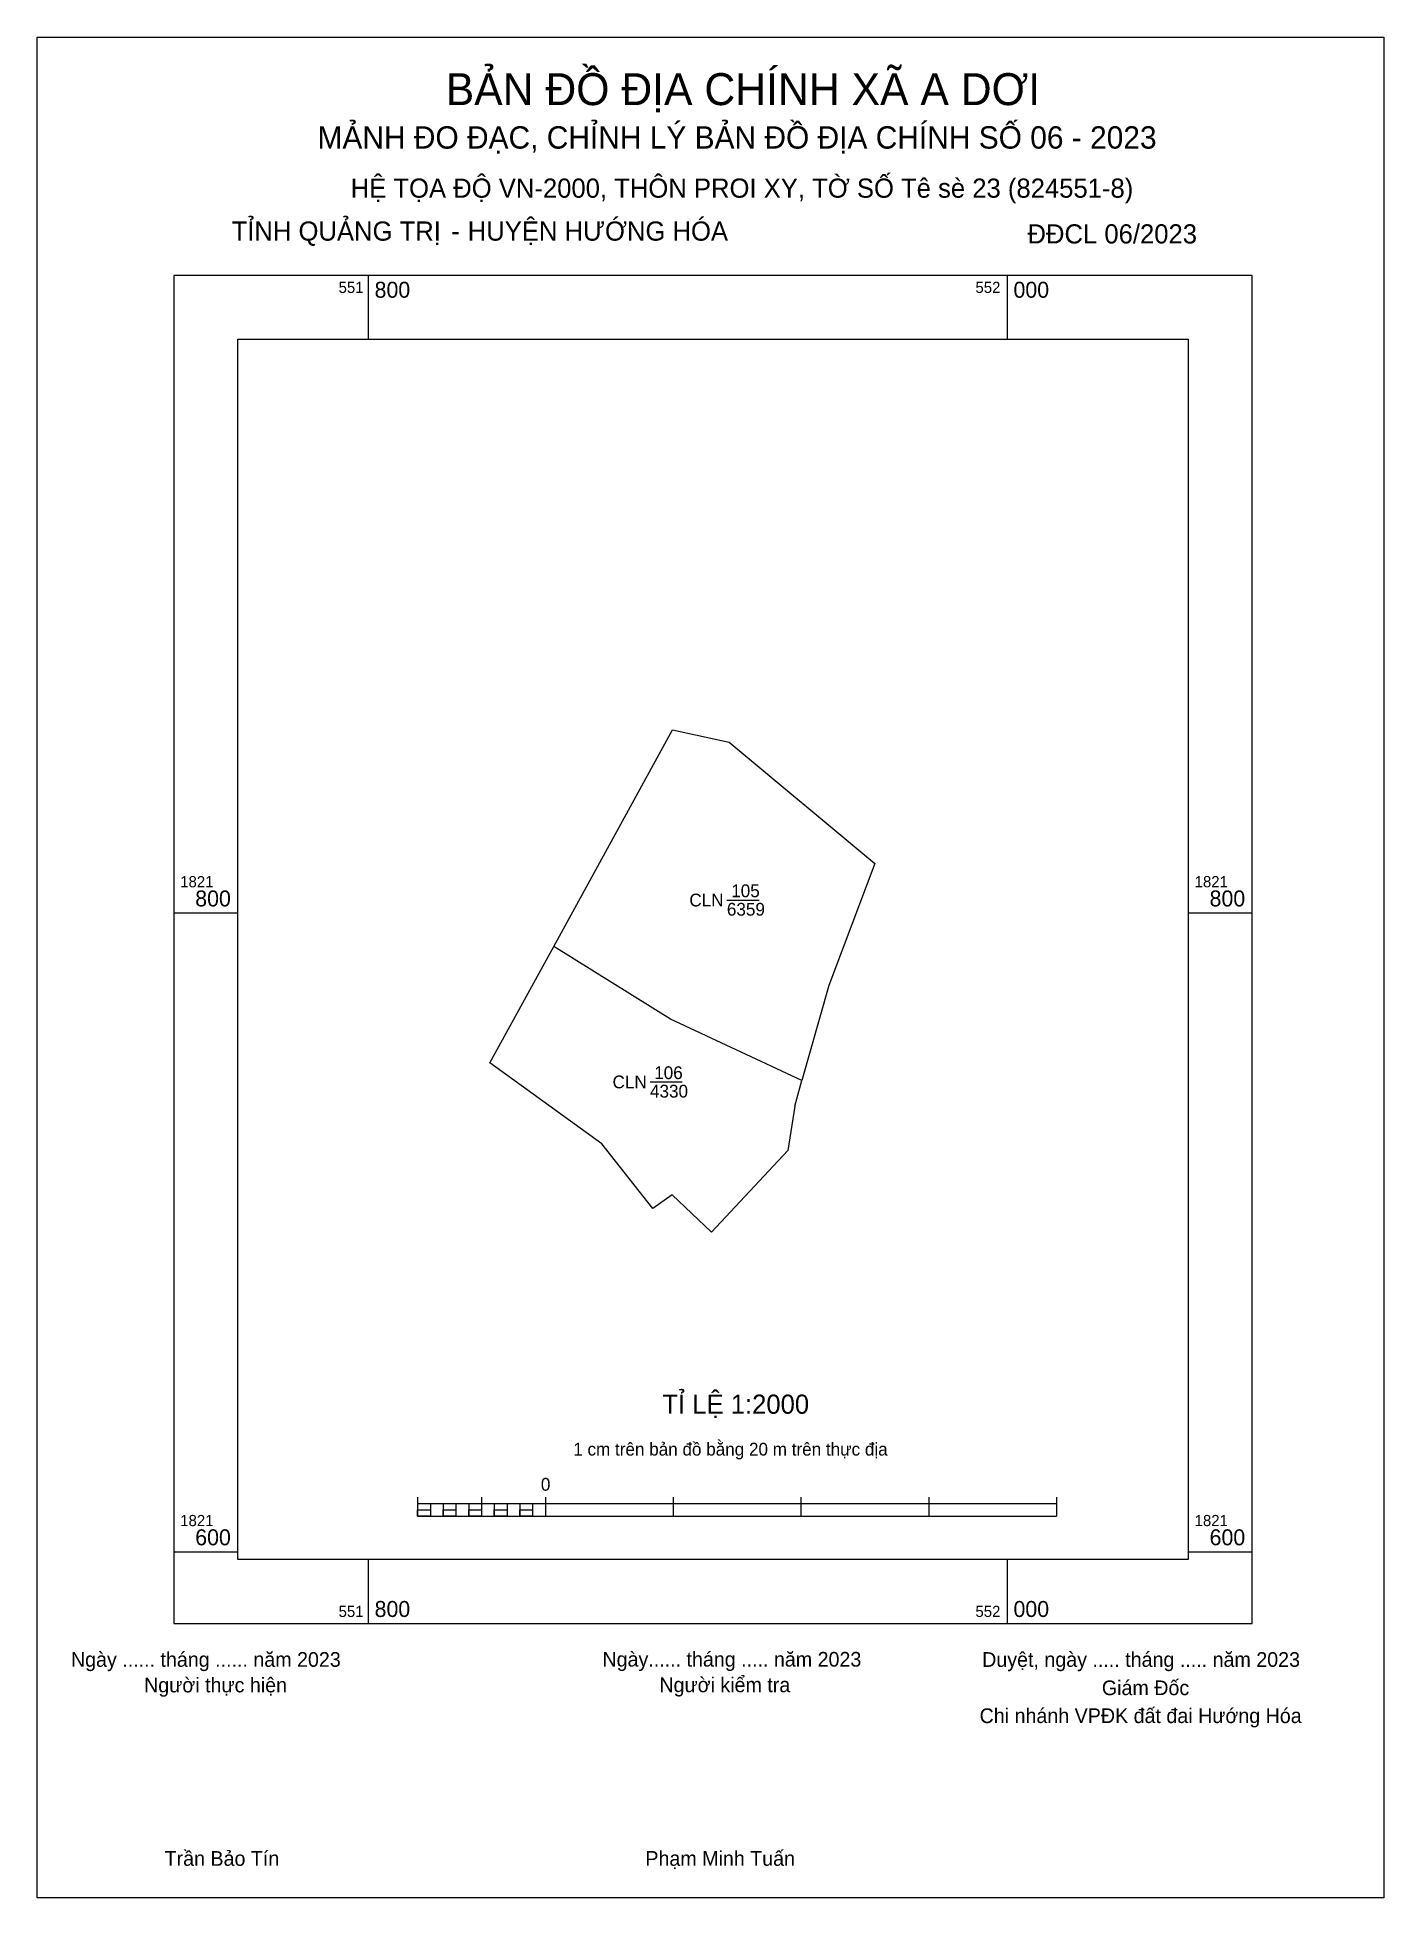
# Model space of a CAD drawing. Extents: x 551696 to 552118, y 1821492 to 1822074.
import ezdxf

# ---------------------------------------------------------------- set-up
doc = ezdxf.new("R2010")
doc.units = 0
for name, color, linetype in [('Level 1', 7, 'Continuous'), ('Level 10', 7, 'Continuous'), ('Level 13', 7, 'Continuous'), ('Level 2', 7, 'Continuous'), ('Level 6', 7, 'Continuous'), ('Level 62', 7, 'Continuous'), ('Level 63', 7, 'Continuous')]:
    doc.layers.add(name, color=color, linetype=linetype)

msp = doc.modelspace()

# ---------------------------------------------------------------- linework, layer by layer
at = {"layer": 'Level 1'}
for p, q in [((551696.4, 1822074.12), (551696.4, 1822074.12)), ((552117.92, 1821491.65), (552117.92, 1821491.65))]:
    msp.add_line(p, q, dxfattribs=at)
at = {"layer": 'Level 10'}
for p, q in [((551838.06, 1821753.02), (551858.07, 1821789.5)), ((551873.15, 1821727.68), (551838.06, 1821753.02)), ((551933.52, 1821739.45), (551935.78, 1821747.46)), ((551933.52, 1821739.45), (551931.32, 1821725.59)), ((551889.09, 1821707.45), (551873.15, 1821727.68)), ((551931.32, 1821725.59), (551907.48, 1821699.99)), ((551895.13, 1821711.71), (551889.09, 1821707.45)), ((551907.48, 1821699.99), (551895.13, 1821711.71))]:
    msp.add_line(p, q, dxfattribs=at)
msp.add_lwpolyline([(551895.26, 1821857.27), (551913.04, 1821853.38), (551958.65, 1821815.49), (551944.18, 1821777.24), (551935.78, 1821747.46), (551894.6, 1821766.74), (551858.07, 1821789.5)], close=True, dxfattribs=at)
at = {"layer": 'Level 13'}
for points in [[(551912.32, 1821804.01), (551922.36, 1821804.01)], [(551888.28, 1821747.07), (551898.32, 1821747.07)]]:
    msp.add_lwpolyline(points, dxfattribs=at)
at = {"layer": 'Level 2'}
msp.add_lwpolyline([(551696.39, 1822074.12), (552117.91, 1822074.12), (552117.91, 1821491.65), (551696.39, 1821491.65)], close=True, dxfattribs=at)
at = {"layer": 'Level 62'}
msp.add_lwpolyline([(551759.16, 1821979.56), (552056.71, 1821979.56), (552056.71, 1821597.56), (551759.16, 1821597.56)], close=True, dxfattribs=at)
at = {"layer": 'Level 63'}
for p, q in [((551696.39, 1822064.12), (551696.39, 1822074.12)), ((551696.39, 1822074.12), (551706.39, 1822074.12)), ((551696.39, 1822064.12), (551696.39, 1822074.12)), ((551696.39, 1822074.12), (551706.39, 1822074.12)), ((552107.91, 1822074.12), (552117.91, 1822074.12)), ((552107.91, 1822074.12), (552117.91, 1822074.12)), ((552117.91, 1822074.12), (552117.91, 1822064.12)), ((552117.91, 1822074.12), (552117.91, 1822064.12)), ((551696.39, 1822064.12), (551696.39, 1822064.12)), ((551696.39, 1822064.12), (551696.39, 1822064.12)), ((551800, 1821999.56), (551800, 1821979.56)), ((552000, 1821999.56), (552000, 1821979.56)), ((551739.16, 1821800), (551759.16, 1821800)), ((552056.71, 1821800), (552076.71, 1821800)), ((551815.48, 1821617.09), (551815.48, 1821611.09)), ((551815.48, 1821615.09), (552015.48, 1821615.09)), ((551819.48, 1821615.09), (551819.48, 1821611.09)), ((551823.48, 1821615.09), (551823.48, 1821611.09)), ((551827.48, 1821615.09), (551827.48, 1821611.09)), ((551831.48, 1821615.09), (551831.48, 1821611.09)), ((551835.48, 1821617.09), (551835.48, 1821611.09)), ((551835.48, 1821615.09), (551835.48, 1821611.09)), ((551839.48, 1821615.09), (551839.48, 1821611.09)), ((551843.48, 1821615.09), (551843.48, 1821611.09)), ((551847.48, 1821615.09), (551847.48, 1821611.09)), ((551851.48, 1821615.09), (551851.48, 1821611.09)), ((551855.48, 1821617.09), (551855.48, 1821611.09)), ((551855.48, 1821615.09), (551855.48, 1821611.09)), ((551895.48, 1821617.09), (551895.48, 1821611.09)), ((551935.48, 1821617.09), (551935.48, 1821611.09)), ((551975.48, 1821617.09), (551975.48, 1821611.09)), ((552015.48, 1821617.09), (552015.48, 1821611.09)), ((551815.48, 1821611.09), (552015.48, 1821611.09)), ((551739.16, 1821600), (551759.16, 1821600)), ((551800, 1821597.56), (551800, 1821577.56)), ((552000, 1821597.56), (552000, 1821577.56)), ((552056.71, 1821600), (552076.71, 1821600)), ((551696.39, 1821491.65), (551696.39, 1821501.65)), ((551696.39, 1821491.65), (551696.39, 1821501.65)), ((552117.91, 1821501.65), (552117.91, 1821491.65)), ((552117.91, 1821501.65), (552117.91, 1821491.65)), ((551706.39, 1821491.65), (551696.39, 1821491.65)), ((551706.39, 1821491.65), (551696.39, 1821491.65)), ((552117.91, 1821491.65), (552107.91, 1821491.65)), ((552117.91, 1821491.65), (552107.91, 1821491.65))]:
    msp.add_line(p, q, dxfattribs=at)
for points in [[(551739.16, 1821999.56), (551739.16, 1821577.56), (552076.71, 1821577.56), (552076.71, 1821999.56)], [(551815.48, 1821613.09), (551819.48, 1821613.09), (551819.48, 1821611.09), (551815.48, 1821611.09)], [(551815.48, 1821613.09), (551819.48, 1821613.09), (551819.48, 1821611.09), (551815.48, 1821611.09)], [(551823.48, 1821613.09), (551827.48, 1821613.09), (551827.48, 1821611.09), (551823.48, 1821611.09)], [(551831.48, 1821613.09), (551835.48, 1821613.09), (551835.48, 1821611.09), (551831.48, 1821611.09)], [(551839.48, 1821613.09), (551843.48, 1821613.09), (551843.48, 1821611.09), (551839.48, 1821611.09)], [(551847.48, 1821613.09), (551851.48, 1821613.09), (551851.48, 1821611.09), (551847.48, 1821611.09)]]:
    msp.add_lwpolyline(points, close=True, dxfattribs=at)

# ---------------------------------------------------------------- texts
at = {"layer": 'Level 13'}
for s, p in [('CLN', (551900.54, 1821802)), ('105', (551913.64, 1821804.89)), ('6359', (551912.29, 1821799.11)), ('CLN', (551876.5, 1821745.06)), ('106', (551889.54, 1821747.95)), ('4330', (551888.22, 1821742.17))]:
    msp.add_text(s, height=4, dxfattribs=at).set_placement(p)
at = {"layer": 'Level 6'}
for s, p in [('HỆ TỌA ÐỘ VN-2000, THÔN PROI XY, TỜ SỐ Tê sè 23 (824551-8)', (551794.52, 1822023.87)), ('TỈ LỆ 1:2000', (551892.09, 1821643.18))]:
    msp.add_text(s, height=6, dxfattribs=at).set_placement(p)
at = {"layer": 'Level 63'}
for s, height, p in [('BẢN ĐỒ ĐỊA CHÍNH XÃ A DƠI', 10, (551824.26, 1822052.86)), ('MẢNH ĐO ĐẠC, CHỈNH LÝ BẢN ĐỒ ÐỊA CHÍNH SỐ 06 - 2023', 7, (551784.13, 1822039.24)), ('TỈNH QUẢNG TRỊ', 6, (551757.24, 1822010.43)), (' HUYỆN HƯỚNG HÓA', 6, (551828.93, 1822010.43)), ('ĐĐCL 06/2023', 6, (552006.38, 1822009.55)), ('-', 6, (551825.98, 1822010.43)), ('551', 3.5, (551790.74, 1821994.06)), ('800', 5, (551802, 1821992.56)), ('552', 3.5, (551990.1, 1821994.06)), ('000', 5, (552002, 1821992.56)), ('1821', 3.5, (551741.16, 1821808)), ('1821', 3.5, (552058.71, 1821808)), ('800', 5, (551745.85, 1821802)), ('800', 5, (552063.39, 1821802)), ('1 cm trên bản đồ bằng 20 m trên thực địa', 4, (551864.19, 1821630.09)), ('0', 4, (551854.06, 1821619.09)), ('1821', 3.5, (551741.16, 1821608)), ('1821', 3.5, (552058.71, 1821608)), ('600', 5, (551745.85, 1821602)), ('600', 5, (552063.39, 1821602)), ('800', 5, (551802, 1821579.56)), ('000', 5, (552002, 1821579.56)), ('551', 3.5, (551790.74, 1821579.56)), ('552', 3.5, (551990.1, 1821579.56)), ('Ngày ...... tháng ...... năm 2023', 4.6, (551706.95, 1821563.96)), ('Ngày...... tháng ..... năm 2023', 4.6, (551873.33, 1821564.02)), ('Duyệt, ngày ..... tháng ..... năm 2023', 4.6, (551992.19, 1821563.95)), ('Người thực hiện', 4.6, (551729.84, 1821555.96)), ('Người kiểm tra', 4.6, (551891.16, 1821556.02)), ('Giám Đốc', 4.6, (552029.67, 1821555.09)), ('Chi nhánh VPĐK đất đai Hướng Hóa', 4.6, (551991.4, 1821546.35)), ('Trần Bảo Tín', 4.6, (551736.27, 1821501.66)), ('Phạm Minh Tuấn', 4.6, (551886.77, 1821501.66))]:
    msp.add_text(s, height=height, dxfattribs=at).set_placement(p)

doc.saveas('drawing.dxf')
